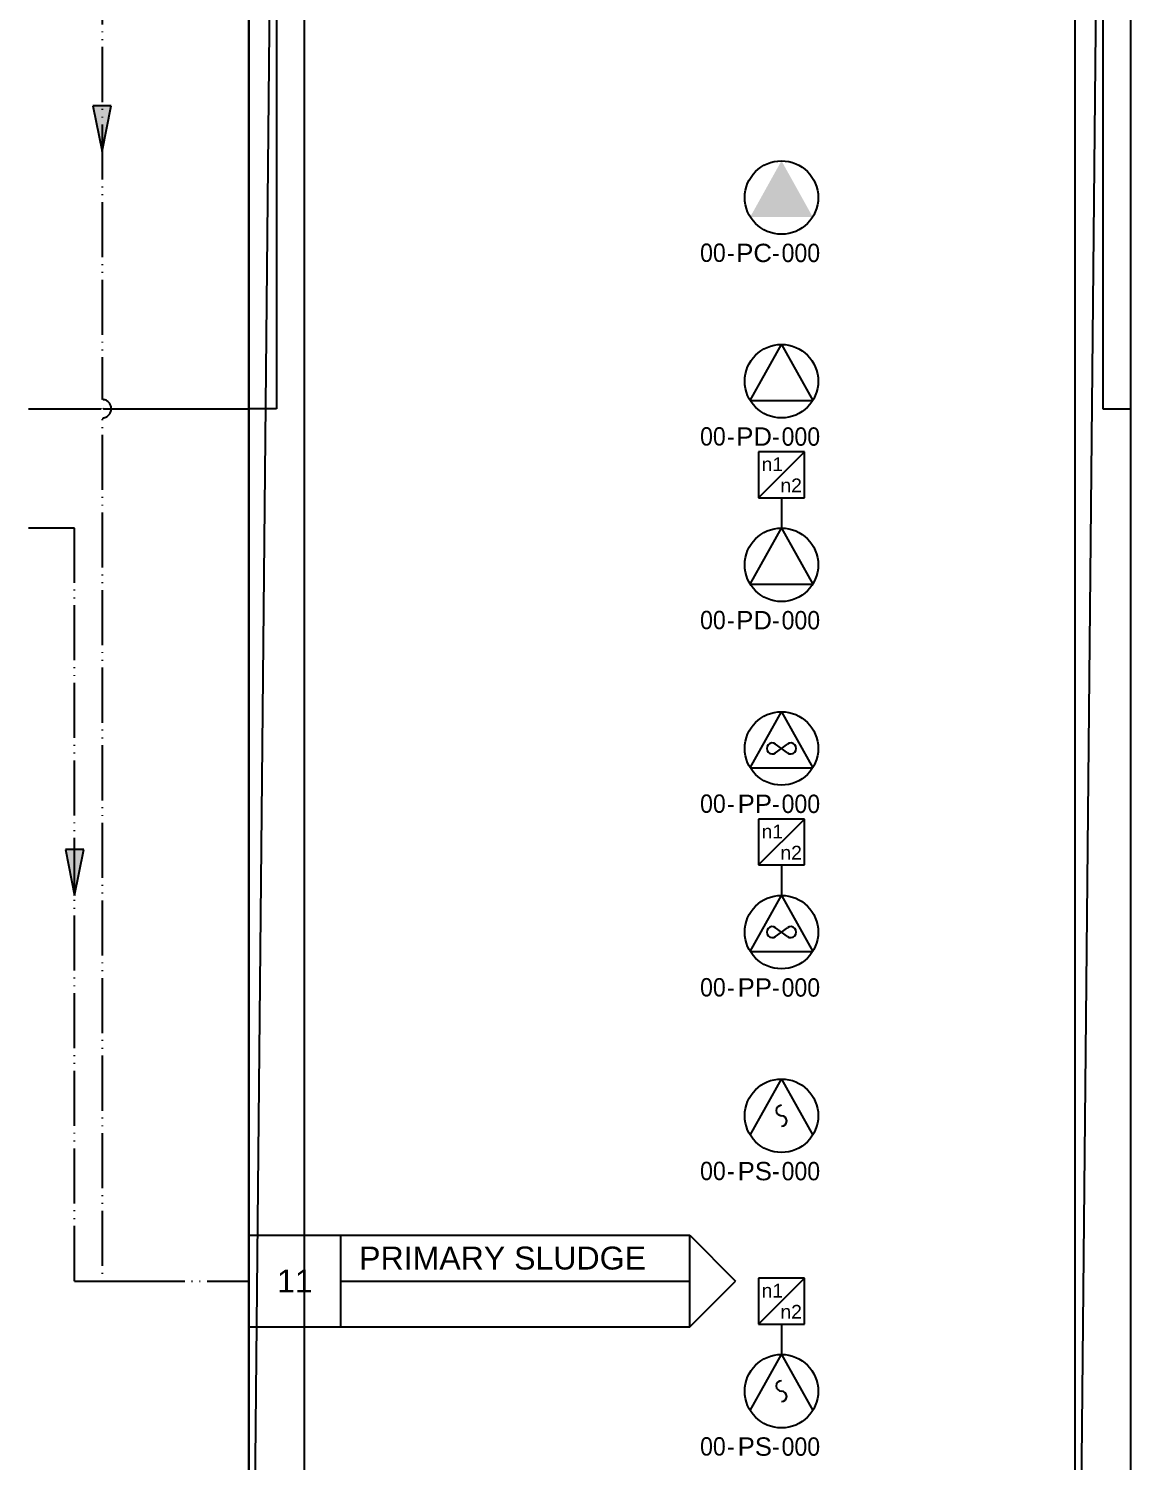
# Model space of a CAD drawing. Extents: x 0 to 288, y 0 to 834.
# Drawn here: x 168 to 288, y 182.4 to 338.4 of the extents above; entities that cross this region are included whole.
import ezdxf
from ezdxf.enums import TextEntityAlignment as Align

# ---------------------------------------------------------------- set-up
doc = ezdxf.new("R2010")
doc.units = 0
doc.linetypes.add('ACAD_ISO05W100', pattern=[33, 24, -3, 0, -3, 0, -3])
doc.layers.get('DEFPOINTS').update_dxf_attribs({"color": 10})
for name, color, linetype in [('equipment', 5, 'Continuous'), ('RefARRawSludge$0$Text', 7, 'Continuous'), ('sludge', 19, 'ACAD_ISO05W100')]:
    doc.layers.add(name, color=color, linetype=linetype)
doc.layers.add('sewer', color=7, linetype='Continuous', true_color=0x1c2600)
doc.styles.add('Organica', font='arial.ttf')
doc.styles.add('RefARRawSludge$0$Organica', font='arial.ttf')

# ---------------------------------------------------------------- blocks, each defined once
blk = doc.blocks.new('*U27')
at = {"layer": 'DEFPOINTS', "flags": 128}
blk.add_lwpolyline([(0, 417), (186, 417), (186, -417), (0, -417)], close=True, dxfattribs=at)
blk = doc.blocks.new('break')
blk.add_arc((0, 0), 1, 270, 90)
blk.add_wipeout([(-0.12, -0.11), (-0.12, -0.89), (0, -1), (0.12, -0.89), (0.12, -0.11), (0, 0)])
blk.add_wipeout([(-0.12, 0.11), (-0.12, 0.89), (0, 1), (0.12, 0.89), (0.12, 0.11), (0, 0)])
blk = doc.blocks.new('*U5')
at = {"layer": 'DEFPOINTS'}
blk.add_line((0, -306), (6, 306), dxfattribs=at)
at = {"layer": 'DEFPOINTS', "flags": 128}
blk.add_lwpolyline([(0, 306), (6, 306), (6, -306), (0, -306)], close=True, dxfattribs=at)
blk = doc.blocks.new('RefARRawSludge$0$RefARRawSludge')
at = {"lineweight": 25, "ltscale": 0.25}
for p, q in [((0, 5), (48, 5)), ((0, 5), (0, -5)), ((10, -5), (10, 5)), ((48, -5), (48, 5)), ((48, 5), (53, 0)), ((10, 0), (48, 0)), ((48, -5), (53, 0)), ((0, -5), (48, -5))]:
    blk.add_line(p, q, dxfattribs=at)
at = {"layer": 'RefARRawSludge$0$Text', "style": 'RefARRawSludge$0$Organica'}
for tag, p in [('NAME_001', (11.77, 1.27)), ('ID_001', (3.19, -1.26))]:
    blk.add_attdef(tag, p, '', height=2.5, dxfattribs=at)
blk = doc.blocks.new('*U33')
blk.add_circle((0, 0), 4)
blk.add_solid([(-3.4, -2.11), (0, 4), (3.4, -2.11)])
at = {"char_height": 2, "width": 5.3402, "attachment_point": 6, "line_spacing_factor": 0.9, "style": 'Organica'}
for insert in [(-5.1, -6.03), (-0.2, -6.03)]:
    blk.add_mtext('{\\W0.9;-}', dxfattribs=dict(at, insert=insert))
at = {"style": 'Organica', "flags": 1}
for tag, p in [('PUMP_TYPE', (-13.95, 99.74)), ('NOTE', (-13.95, 96.74)), ('NOTE_CHINESE', (-13.95, 93.74)), ('MATERIAL_HOUSING', (-13.95, 90.64)), ('MATERIAL_IMPELLER', (-13.95, 87.64)), ('INSTALLED_POWER', (-13.95, 81.43)), ('CONSUMED_POWER', (-13.95, 78.43)), ('MODEL', (-13.95, 75.32)), ('MANUFACTURE', (-13.95, 72.21)), ('UNIT_CAPACITY', (-13.42, 69.06)), ('SP_CAPACITY', (-13.42, 66.16)), ('UNIT_HEAD', (-13.42, 63.06)), ('SP_HEAD', (-13.42, 60.06)), ('INSTALLATION', (-13.42, 56.95)), ('STB_DTY', (-13.42, 53.63)), ('RUNNINGHOURS', (-13.42, 50.63)), ('DI', (-13.85, 41.6)), ('DO', (-13.85, 38.6)), ('PO', (-13.85, 26.6)), ('PROCESSUNITAREA', (-13.85, 23.6))]:
    blk.add_attdef(tag, text='', height=2, dxfattribs=at).set_placement(p, align=Align.MIDDLE_CENTER)
at = {"style": 'Organica', "width": 0.9}
blk.add_attdef('AREA_CODE', text='', height=2, dxfattribs=at).set_placement((-6.07, -6.01), align=Align.MIDDLE_RIGHT)
at = {"style": 'Organica'}
blk.add_attdef('TAG_ID', text='', height=2, dxfattribs=at).set_placement((-1.04, -6.03), align=Align.MIDDLE_RIGHT)
at = {"style": 'Organica', "width": 0.9, "flags": 8}
blk.add_attdef('TAG', text='', height=2, dxfattribs=at).set_placement((2.11, -6.03), align=Align.MIDDLE_CENTER)
blk = doc.blocks.new('*U35')
for p, q in [((-3.4, -2.11), (0, 4)), ((0, 4), (3.4, -2.11)), ((-3.4, -2.11), (3.4, -2.11))]:
    blk.add_line(p, q)
blk.add_circle((0, 0), 4)
at = {"char_height": 2, "width": 5.3402, "attachment_point": 6, "line_spacing_factor": 0.9, "style": 'Organica'}
for insert in [(-5.1, -6.03), (-0.2, -6.03)]:
    blk.add_mtext('{\\W0.9;-}', dxfattribs=dict(at, insert=insert))
at = {"style": 'Organica', "flags": 1}
for tag, p in [('PUMP_TYPE', (-13.95, 99.74)), ('NOTE', (-13.95, 96.74)), ('NOTE_CHINESE', (-13.95, 93.74)), ('MATERIAL_HOUSING', (-13.95, 90.64)), ('MATERIAL_IMPELLER', (-13.95, 87.64)), ('INSTALLED_POWER', (-13.95, 81.43)), ('CONSUMED_POWER', (-13.95, 78.43)), ('MODEL', (-13.95, 75.32)), ('MANUFACTURE', (-13.95, 72.21)), ('UNIT_CAPACITY', (-13.42, 69.06)), ('SP_CAPACITY', (-13.42, 66.16)), ('UNIT_HEAD', (-13.42, 63.06)), ('SP_HEAD', (-13.42, 60.06)), ('INSTALLATION', (-13.42, 56.95)), ('STB_DTY', (-13.42, 53.63)), ('RUNNINGHOURS', (-13.42, 50.63)), ('DI', (-13.85, 41.6)), ('DO', (-13.85, 38.6)), ('PO', (-13.85, 26.6)), ('PROCESSUNITAREA', (-13.85, 23.6))]:
    blk.add_attdef(tag, text='', height=2, dxfattribs=at).set_placement(p, align=Align.MIDDLE_CENTER)
at = {"style": 'Organica', "width": 0.9}
blk.add_attdef('AREA_CODE', text='', height=2, dxfattribs=at).set_placement((-6.07, -6.01), align=Align.MIDDLE_RIGHT)
at = {"style": 'Organica'}
blk.add_attdef('TAG_ID', text='', height=2, dxfattribs=at).set_placement((-1.04, -6.03), align=Align.MIDDLE_RIGHT)
at = {"style": 'Organica', "width": 0.9, "flags": 8}
blk.add_attdef('TAG', text='', height=2, dxfattribs=at).set_placement((2.11, -6.03), align=Align.MIDDLE_CENTER)
blk = doc.blocks.new('*U37')
for p, q in [((2.5, 12.31), (-2.5, 12.31)), ((-2.5, 12.31), (-2.5, 7.31)), ((-2.5, 7.31), (2.5, 12.31)), ((2.5, 7.31), (2.5, 12.31)), ((-2.5, 7.31), (2.5, 7.31)), ((0, 7.31), (0, 4)), ((-3.4, -2.11), (0, 4)), ((0, 4), (3.4, -2.11)), ((-3.4, -2.11), (3.4, -2.11))]:
    blk.add_line(p, q)
blk.add_circle((0, 0), 4)
at = {"style": 'Organica'}
for s, p in [('n1', (-2.16, 10.2)), ('n2', (-0.11, 7.9))]:
    blk.add_text(s, height=1.5, dxfattribs=at).set_placement(p)
at = {"char_height": 2, "width": 5.3402, "attachment_point": 6, "line_spacing_factor": 0.9, "style": 'Organica'}
for insert in [(-5.1, -6.03), (-0.2, -6.03)]:
    blk.add_mtext('{\\W0.9;-}', dxfattribs=dict(at, insert=insert))
at = {"style": 'Organica', "flags": 1}
for tag, p in [('PUMP_TYPE', (-13.95, 99.74)), ('NOTE', (-13.95, 96.74)), ('NOTE_CHINESE', (-13.95, 93.74)), ('MATERIAL_HOUSING', (-13.95, 90.64)), ('MATERIAL_IMPELLER', (-13.95, 87.64)), ('INSTALLED_POWER', (-13.95, 81.43)), ('CONSUMED_POWER', (-13.95, 78.43)), ('MODEL', (-13.95, 75.32)), ('MANUFACTURE', (-13.95, 72.21)), ('UNIT_CAPACITY', (-13.42, 69.06)), ('SP_CAPACITY', (-13.42, 66.16)), ('UNIT_HEAD', (-13.42, 63.06)), ('SP_HEAD', (-13.42, 60.06)), ('INSTALLATION', (-13.42, 56.95)), ('STB_DTY', (-13.42, 53.63)), ('RUNNINGHOURS', (-13.42, 50.63)), ('FC-MAN', (-13.85, 47.7)), ('FC-MOD', (-13.85, 44.6)), ('DI', (-13.85, 41.6)), ('DO', (-13.85, 38.6)), ('AI', (-13.85, 35.6)), ('AO', (-13.85, 32.6)), ('PB', (-13.85, 29.6)), ('PO', (-13.85, 26.6)), ('PROCESSUNITAREA', (-13.85, 23.6))]:
    blk.add_attdef(tag, text='', height=2, dxfattribs=at).set_placement(p, align=Align.MIDDLE_CENTER)
at = {"style": 'Organica', "width": 0.9}
blk.add_attdef('AREA_CODE', text='', height=2, dxfattribs=at).set_placement((-6.07, -6.01), align=Align.MIDDLE_RIGHT)
at = {"style": 'Organica'}
blk.add_attdef('TAG_ID', text='', height=2, dxfattribs=at).set_placement((-1.04, -6.03), align=Align.MIDDLE_RIGHT)
at = {"style": 'Organica', "width": 0.9, "flags": 8}
blk.add_attdef('TAG', text='', height=2, dxfattribs=at).set_placement((2.11, -6.03), align=Align.MIDDLE_CENTER)
blk = doc.blocks.new('*U39')
for p, q in [((-3.4, -2.11), (0, 4)), ((0, 4), (3.4, -2.11)), ((-0.64, -0.48), (0.64, 0.48)), ((0.64, -0.48), (-0.64, 0.48)), ((-3.4, -2.11), (3.4, -2.11))]:
    blk.add_line(p, q)
blk.add_circle((0, 0), 4)
for centre, start, end in [((-1, 0), 53.1301, 306.8699), ((1, 0), 233.1301, 126.8699)]:
    blk.add_arc(centre, 0.6, start, end)
at = {"char_height": 2, "width": 5.3402, "attachment_point": 6, "line_spacing_factor": 0.9, "style": 'Organica'}
for insert in [(-5.1, -6.03), (-0.2, -6.03)]:
    blk.add_mtext('{\\W0.9;-}', dxfattribs=dict(at, insert=insert))
at = {"style": 'Organica', "flags": 1}
for tag, p in [('PUMP_TYPE', (-13.95, 99.74)), ('NOTE', (-13.95, 96.74)), ('NOTE_CHINESE', (-13.95, 93.74)), ('MATERIAL_HOUSING', (-13.95, 90.64)), ('MATERIAL_IMPELLER', (-13.95, 87.64)), ('INSTALLED_POWER', (-13.95, 81.43)), ('CONSUMED_POWER', (-13.95, 78.43)), ('MODEL', (-13.95, 75.32)), ('MANUFACTURE', (-13.95, 72.21)), ('UNIT_CAPACITY', (-13.42, 69.06)), ('SP_CAPACITY', (-13.42, 66.16)), ('UNIT_HEAD', (-13.42, 63.06)), ('SP_HEAD', (-13.42, 60.06)), ('INSTALLATION', (-13.42, 56.95)), ('STB_DTY', (-13.42, 53.63)), ('RUNNINGHOURS', (-13.42, 50.63)), ('DI', (-13.85, 41.6)), ('DO', (-13.85, 38.6)), ('PO', (-13.85, 26.6)), ('PROCESSUNITAREA', (-13.85, 23.6))]:
    blk.add_attdef(tag, text='', height=2, dxfattribs=at).set_placement(p, align=Align.MIDDLE_CENTER)
at = {"style": 'Organica', "width": 0.9}
blk.add_attdef('AREA_CODE', text='', height=2, dxfattribs=at).set_placement((-6.07, -6.01), align=Align.MIDDLE_RIGHT)
at = {"style": 'Organica'}
blk.add_attdef('TAG_ID', text='', height=2, dxfattribs=at).set_placement((-1.04, -6.03), align=Align.MIDDLE_RIGHT)
at = {"style": 'Organica', "width": 0.9, "flags": 8}
blk.add_attdef('TAG', text='', height=2, dxfattribs=at).set_placement((2.11, -6.03), align=Align.MIDDLE_CENTER)
blk = doc.blocks.new('*U41')
for p, q in [((2.5, 12.31), (-2.5, 12.31)), ((-2.5, 12.31), (-2.5, 7.31)), ((-2.5, 7.31), (2.5, 12.31)), ((2.5, 7.31), (2.5, 12.31)), ((-2.5, 7.31), (2.5, 7.31)), ((0, 7.31), (0, 4)), ((-3.4, -2.11), (0, 4)), ((0, 4), (3.4, -2.11)), ((-0.64, -0.48), (0.64, 0.48)), ((0.64, -0.48), (-0.64, 0.48)), ((-3.4, -2.11), (3.4, -2.11))]:
    blk.add_line(p, q)
blk.add_circle((0, 0), 4)
for centre, start, end in [((-1, 0), 53.1301, 306.8699), ((1, 0), 233.1301, 126.8699)]:
    blk.add_arc(centre, 0.6, start, end)
at = {"style": 'Organica'}
for s, p in [('n1', (-2.16, 10.2)), ('n2', (-0.11, 7.9))]:
    blk.add_text(s, height=1.5, dxfattribs=at).set_placement(p)
at = {"char_height": 2, "width": 5.3402, "attachment_point": 6, "line_spacing_factor": 0.9, "style": 'Organica'}
for insert in [(-5.1, -6.03), (-0.2, -6.03)]:
    blk.add_mtext('{\\W0.9;-}', dxfattribs=dict(at, insert=insert))
at = {"style": 'Organica', "flags": 1}
for tag, p in [('PUMP_TYPE', (-13.95, 99.74)), ('NOTE', (-13.95, 96.74)), ('NOTE_CHINESE', (-13.95, 93.74)), ('MATERIAL_HOUSING', (-13.95, 90.64)), ('MATERIAL_IMPELLER', (-13.95, 87.64)), ('INSTALLED_POWER', (-13.95, 81.43)), ('CONSUMED_POWER', (-13.95, 78.43)), ('MODEL', (-13.95, 75.32)), ('MANUFACTURE', (-13.95, 72.21)), ('UNIT_CAPACITY', (-13.42, 69.06)), ('SP_CAPACITY', (-13.42, 66.16)), ('UNIT_HEAD', (-13.42, 63.06)), ('SP_HEAD', (-13.42, 60.06)), ('INSTALLATION', (-13.42, 56.95)), ('STB_DTY', (-13.42, 53.63)), ('RUNNINGHOURS', (-13.42, 50.63)), ('FC-MAN', (-13.85, 47.7)), ('FC-MOD', (-13.85, 44.6)), ('DI', (-13.85, 41.6)), ('DO', (-13.85, 38.6)), ('AI', (-13.85, 35.6)), ('AO', (-13.85, 32.6)), ('PB', (-13.85, 29.6)), ('PO', (-13.85, 26.6)), ('PROCESSUNITAREA', (-13.85, 23.6))]:
    blk.add_attdef(tag, text='', height=2, dxfattribs=at).set_placement(p, align=Align.MIDDLE_CENTER)
at = {"style": 'Organica', "width": 0.9}
blk.add_attdef('AREA_CODE', text='', height=2, dxfattribs=at).set_placement((-6.07, -6.01), align=Align.MIDDLE_RIGHT)
at = {"style": 'Organica'}
blk.add_attdef('TAG_ID', text='', height=2, dxfattribs=at).set_placement((-1.04, -6.03), align=Align.MIDDLE_RIGHT)
at = {"style": 'Organica', "width": 0.9, "flags": 8}
blk.add_attdef('TAG', text='', height=2, dxfattribs=at).set_placement((2.11, -6.03), align=Align.MIDDLE_CENTER)
blk = doc.blocks.new('*U43')
for p, q in [((-3.4, -2.11), (0, 4)), ((0, 4), (3.4, -2.11))]:
    blk.add_line(p, q)
blk.add_circle((0, 0), 4)
for centre, start, end in [((0, 0.57), 90, 270), ((0, -0.57), 270, 90)]:
    blk.add_arc(centre, 0.57, start, end)
at = {"char_height": 2, "width": 5.3402, "attachment_point": 6, "line_spacing_factor": 0.9, "style": 'Organica'}
for insert in [(-5.1, -6.03), (-0.2, -6.03)]:
    blk.add_mtext('{\\W0.9;-}', dxfattribs=dict(at, insert=insert))
at = {"style": 'Organica', "flags": 1}
for tag, p in [('PUMP_TYPE', (-13.95, 99.74)), ('NOTE', (-13.95, 96.74)), ('NOTE_CHINESE', (-13.95, 93.74)), ('MATERIAL_HOUSING', (-13.95, 90.64)), ('MATERIAL_IMPELLER', (-13.95, 87.64)), ('INSTALLED_POWER', (-13.95, 81.43)), ('CONSUMED_POWER', (-13.95, 78.43)), ('MODEL', (-13.95, 75.32)), ('MANUFACTURE', (-13.95, 72.21)), ('UNIT_CAPACITY', (-13.42, 69.06)), ('SP_CAPACITY', (-13.42, 66.16)), ('UNIT_HEAD', (-13.42, 63.06)), ('SP_HEAD', (-13.42, 60.06)), ('INSTALLATION', (-13.42, 56.95)), ('STB_DTY', (-13.42, 53.63)), ('RUNNINGHOURS', (-13.42, 50.63)), ('DI', (-13.85, 41.6)), ('DO', (-13.85, 38.6)), ('PO', (-13.85, 26.6)), ('PROCESSUNITAREA', (-13.85, 23.6))]:
    blk.add_attdef(tag, text='', height=2, dxfattribs=at).set_placement(p, align=Align.MIDDLE_CENTER)
at = {"style": 'Organica', "width": 0.9}
blk.add_attdef('AREA_CODE', text='', height=2, dxfattribs=at).set_placement((-6.07, -6.01), align=Align.MIDDLE_RIGHT)
at = {"style": 'Organica'}
blk.add_attdef('TAG_ID', text='', height=2, dxfattribs=at).set_placement((-1.04, -6.03), align=Align.MIDDLE_RIGHT)
at = {"style": 'Organica', "width": 0.9, "flags": 8}
blk.add_attdef('TAG', text='', height=2, dxfattribs=at).set_placement((2.11, -6.03), align=Align.MIDDLE_CENTER)
blk = doc.blocks.new('*U45')
for p, q in [((2.5, 12.31), (-2.5, 12.31)), ((-2.5, 12.31), (-2.5, 7.31)), ((-2.5, 7.31), (2.5, 12.31)), ((2.5, 7.31), (2.5, 12.31)), ((-2.5, 7.31), (2.5, 7.31)), ((0, 7.31), (0, 4)), ((-3.4, -2.11), (0, 4)), ((0, 4), (3.4, -2.11))]:
    blk.add_line(p, q)
blk.add_circle((0, 0), 4)
for centre, start, end in [((0, 0.57), 90, 270), ((0, -0.57), 270, 90)]:
    blk.add_arc(centre, 0.57, start, end)
at = {"style": 'Organica'}
for s, p in [('n1', (-2.16, 10.2)), ('n2', (-0.11, 7.9))]:
    blk.add_text(s, height=1.5, dxfattribs=at).set_placement(p)
at = {"char_height": 2, "width": 5.3402, "attachment_point": 6, "line_spacing_factor": 0.9, "style": 'Organica'}
for insert in [(-5.1, -6.03), (-0.2, -6.03)]:
    blk.add_mtext('{\\W0.9;-}', dxfattribs=dict(at, insert=insert))
at = {"style": 'Organica', "flags": 1}
for tag, p in [('PUMP_TYPE', (-13.95, 99.74)), ('NOTE', (-13.95, 96.74)), ('NOTE_CHINESE', (-13.95, 93.74)), ('MATERIAL_HOUSING', (-13.95, 90.64)), ('MATERIAL_IMPELLER', (-13.95, 87.64)), ('INSTALLED_POWER', (-13.95, 81.43)), ('CONSUMED_POWER', (-13.95, 78.43)), ('MODEL', (-13.95, 75.32)), ('MANUFACTURE', (-13.95, 72.21)), ('UNIT_CAPACITY', (-13.42, 69.06)), ('SP_CAPACITY', (-13.42, 66.16)), ('UNIT_HEAD', (-13.42, 63.06)), ('SP_HEAD', (-13.42, 60.06)), ('INSTALLATION', (-13.42, 56.95)), ('STB_DTY', (-13.42, 53.63)), ('RUNNINGHOURS', (-13.42, 50.63)), ('FC-MAN', (-13.85, 47.7)), ('FC-MOD', (-13.85, 44.6)), ('DI', (-13.85, 41.6)), ('DO', (-13.85, 38.6)), ('AI', (-13.85, 35.6)), ('AO', (-13.85, 32.6)), ('PB', (-13.85, 29.6)), ('PO', (-13.85, 26.6)), ('PROCESSUNITAREA', (-13.85, 23.6))]:
    blk.add_attdef(tag, text='', height=2, dxfattribs=at).set_placement(p, align=Align.MIDDLE_CENTER)
at = {"style": 'Organica', "width": 0.9}
blk.add_attdef('AREA_CODE', text='', height=2, dxfattribs=at).set_placement((-6.07, -6.01), align=Align.MIDDLE_RIGHT)
at = {"style": 'Organica'}
blk.add_attdef('TAG_ID', text='', height=2, dxfattribs=at).set_placement((-1.04, -6.03), align=Align.MIDDLE_RIGHT)
at = {"style": 'Organica', "width": 0.9, "flags": 8}
blk.add_attdef('TAG', text='', height=2, dxfattribs=at).set_placement((2.11, -6.03), align=Align.MIDDLE_CENTER)

msp = doc.modelspace()

# ---------------------------------------------------------------- hatches: boundary and pattern name
for points in [[(175, 330), (176, 325), (177, 330)], [(172, 249), (173, 244), (174, 249)]]:
    msp.add_hatch(color=256).paths.add_polyline_path(points)

# ---------------------------------------------------------------- linework, layer by layer
for points in [[(175, 330), (176, 325)], [(177, 330), (175, 330)], [(176, 325), (177, 330)], [(172, 249), (173, 244)], [(174, 249), (172, 249)], [(173, 244), (174, 249)]]:
    msp.add_lwpolyline(points)
at = {"layer": 'sewer'}
for p, q in [((195, 357), (195, 297)), ((285, 357), (285, 297)), ((195, 297), (192, 297)), ((285, 297), (288, 297))]:
    msp.add_line(p, q, dxfattribs=at)
at = {"layer": 'sewer', "lineweight": 25, "ltscale": 0.25}
msp.add_line((168, 297), (192, 297), dxfattribs=at)
at = {"layer": 'sludge', "lineweight": 25, "ltscale": 0.25}
for p, q in [((176, 404), (176, 202)), ((173, 284), (168, 284)), ((173, 202), (173, 284)), ((173, 202), (176, 202)), ((176, 202), (179, 202))]:
    msp.add_line(p, q, dxfattribs=at)
at = {"layer": 'sludge', "lineweight": 25, "ltscale": 0.25, "flags": 128}
msp.add_lwpolyline([(179, 202), (192, 202)], dxfattribs=at)

# ---------------------------------------------------------------- block references
ref = msp.add_blockref('RefARRawSludge$0$RefARRawSludge', (192, 202))
ref.add_attrib('ID', '11', dxfattribs={"layer": 'RefARRawSludge$0$Text', "height": 2.5, "style": 'RefARRawSludge$0$Organica'}).set_placement((197, 202), align=Align.MIDDLE_CENTER)
ref.add_attrib('Name', 'PRIMARY SLUDGE', dxfattribs={"layer": 'RefARRawSludge$0$Text', "height": 2.5, "style": 'RefARRawSludge$0$Organica'}).set_placement((204, 204.5), align=Align.MIDDLE_LEFT)
at = {"layer": 'DEFPOINTS'}
for name, p in [('*U27', (6, 417)), ('*U5', (192, 417)), ('*U5', (282, 417))]:
    msp.add_blockref(name, p, dxfattribs=at)
at = {"layer": 'equipment'}
ref = msp.add_blockref('*U33', (250, 320), dxfattribs=at)
ref.add_attrib('TAG', '000', dxfattribs={"layer": '0', "height": 2, "style": 'Organica', "width": 0.9}).set_placement((252.11, 313.97), align=Align.MIDDLE_CENTER)
ref.add_attrib('AREA_CODE', '00', dxfattribs={"layer": '0', "height": 2, "style": 'Organica', "width": 0.9}).set_placement((243.93, 313.99), align=Align.MIDDLE_RIGHT)
ref.add_attrib('TAG_ID', 'PC', dxfattribs={"layer": '0', "height": 2, "style": 'Organica'}).set_placement((248.96, 313.97), align=Align.MIDDLE_RIGHT)
ref = msp.add_blockref('*U35', (250, 300), dxfattribs=at)
ref.add_attrib('TAG', '000', dxfattribs={"layer": '0', "height": 2, "style": 'Organica', "width": 0.9}).set_placement((252.11, 293.97), align=Align.MIDDLE_CENTER)
ref.add_attrib('AREA_CODE', '00', dxfattribs={"layer": '0', "height": 2, "style": 'Organica', "width": 0.9}).set_placement((243.93, 293.99), align=Align.MIDDLE_RIGHT)
ref.add_attrib('TAG_ID', 'PD', dxfattribs={"layer": '0', "height": 2, "style": 'Organica'}).set_placement((248.96, 293.97), align=Align.MIDDLE_RIGHT)
ref = msp.add_blockref('*U37', (250, 280), dxfattribs=at)
ref.add_attrib('TAG', '000', dxfattribs={"layer": '0', "height": 2, "style": 'Organica', "width": 0.9}).set_placement((252.11, 273.97), align=Align.MIDDLE_CENTER)
ref.add_attrib('AREA_CODE', '00', dxfattribs={"layer": '0', "height": 2, "style": 'Organica', "width": 0.9}).set_placement((243.93, 273.99), align=Align.MIDDLE_RIGHT)
ref.add_attrib('TAG_ID', 'PD', dxfattribs={"layer": '0', "height": 2, "style": 'Organica'}).set_placement((248.96, 273.97), align=Align.MIDDLE_RIGHT)
ref = msp.add_blockref('*U39', (250, 260), dxfattribs=at)
ref.add_attrib('TAG', '000', dxfattribs={"layer": '0', "height": 2, "style": 'Organica', "width": 0.9}).set_placement((252.11, 253.97), align=Align.MIDDLE_CENTER)
ref.add_attrib('AREA_CODE', '00', dxfattribs={"layer": '0', "height": 2, "style": 'Organica', "width": 0.9}).set_placement((243.93, 253.99), align=Align.MIDDLE_RIGHT)
ref.add_attrib('TAG_ID', 'PP', dxfattribs={"layer": '0', "height": 2, "style": 'Organica'}).set_placement((248.96, 253.97), align=Align.MIDDLE_RIGHT)
ref = msp.add_blockref('*U41', (250, 240), dxfattribs=at)
ref.add_attrib('TAG', '000', dxfattribs={"layer": '0', "height": 2, "style": 'Organica', "width": 0.9}).set_placement((252.11, 233.97), align=Align.MIDDLE_CENTER)
ref.add_attrib('AREA_CODE', '00', dxfattribs={"layer": '0', "height": 2, "style": 'Organica', "width": 0.9}).set_placement((243.93, 233.99), align=Align.MIDDLE_RIGHT)
ref.add_attrib('TAG_ID', 'PP', dxfattribs={"layer": '0', "height": 2, "style": 'Organica'}).set_placement((248.96, 233.97), align=Align.MIDDLE_RIGHT)
ref = msp.add_blockref('*U43', (250, 220), dxfattribs=at)
ref.add_attrib('TAG', '000', dxfattribs={"layer": '0', "height": 2, "style": 'Organica', "width": 0.9}).set_placement((252.11, 213.97), align=Align.MIDDLE_CENTER)
ref.add_attrib('AREA_CODE', '00', dxfattribs={"layer": '0', "height": 2, "style": 'Organica', "width": 0.9}).set_placement((243.93, 213.99), align=Align.MIDDLE_RIGHT)
ref.add_attrib('TAG_ID', 'PS', dxfattribs={"layer": '0', "height": 2, "style": 'Organica'}).set_placement((248.96, 213.97), align=Align.MIDDLE_RIGHT)
ref = msp.add_blockref('*U45', (250, 190), dxfattribs=at)
ref.add_attrib('TAG', '000', dxfattribs={"layer": '0', "height": 2, "style": 'Organica', "width": 0.9}).set_placement((252.11, 183.97), align=Align.MIDDLE_CENTER)
ref.add_attrib('AREA_CODE', '00', dxfattribs={"layer": '0', "height": 2, "style": 'Organica', "width": 0.9}).set_placement((243.93, 183.99), align=Align.MIDDLE_RIGHT)
ref.add_attrib('TAG_ID', 'PS', dxfattribs={"layer": '0', "height": 2, "style": 'Organica'}).set_placement((248.96, 183.97), align=Align.MIDDLE_RIGHT)

# ---------------------------------------------------------------- next in the draw order: block references
at = {"layer": 'sludge'}
msp.add_blockref('break', (176, 297), dxfattribs=at)

doc.saveas('drawing.dxf')
